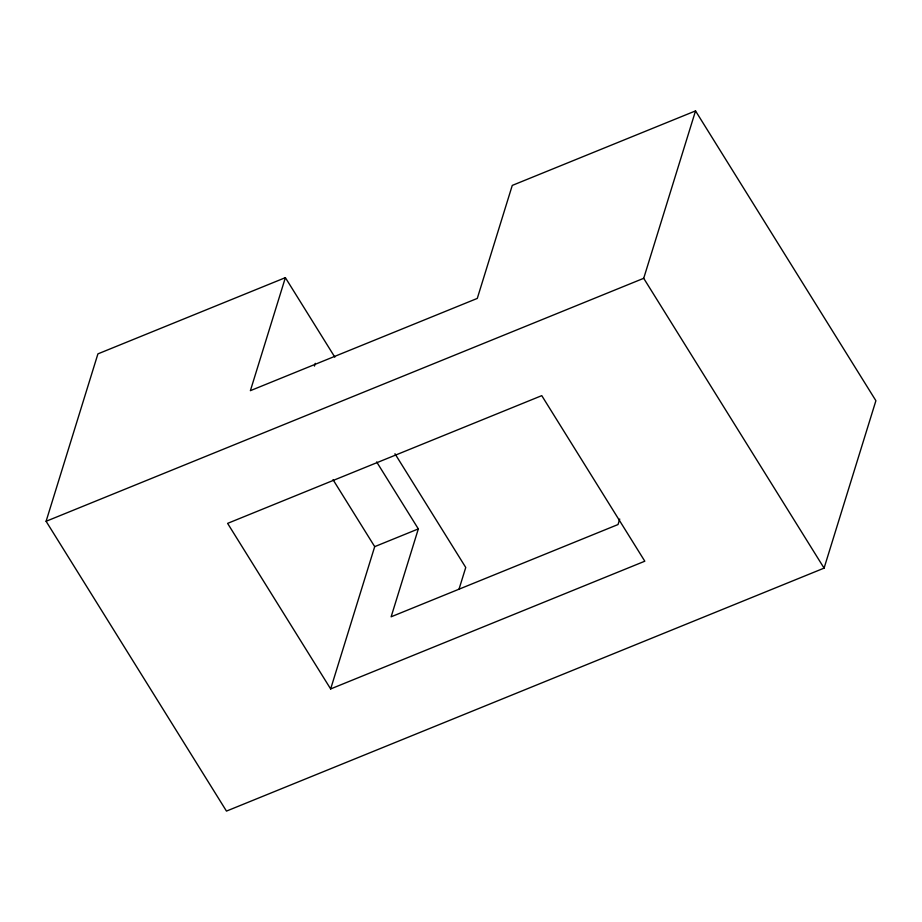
<?xml version="1.0" encoding="UTF-8"?>
<svg xmlns="http://www.w3.org/2000/svg" width="922" height="922" viewBox="0 0 922 922"><rect width="100%" height="100%" fill="white"/><g stroke="black" fill="none" stroke-linecap="round" stroke-linejoin="round"><path stroke-width="1.38" d="M285.371 277.66L250.392 390.663L477.285 298.417L512.263 185.414L695.534 110.905L875.9 400.713L824.084 568.125L226.466 811.095L46.1 521.287L97.916 353.875L285.371 277.66L334.836 357.148M314.437 366.08L315.289 363.337M330.652 688.941L227.607 523.373L541.767 395.642L644.812 561.21L330.652 688.941L374.701 546.642L333.026 479.682M376.66 461.945L418.334 528.905L391.135 616.795L618.028 524.537L619.722 519.051M458.995 589.262L465.748 567.479L394.962 453.751M824.084 568.125L643.706 278.306L695.534 110.905M46.1 521.287L643.706 278.306M374.701 546.642L418.334 528.905"/></g></svg>
